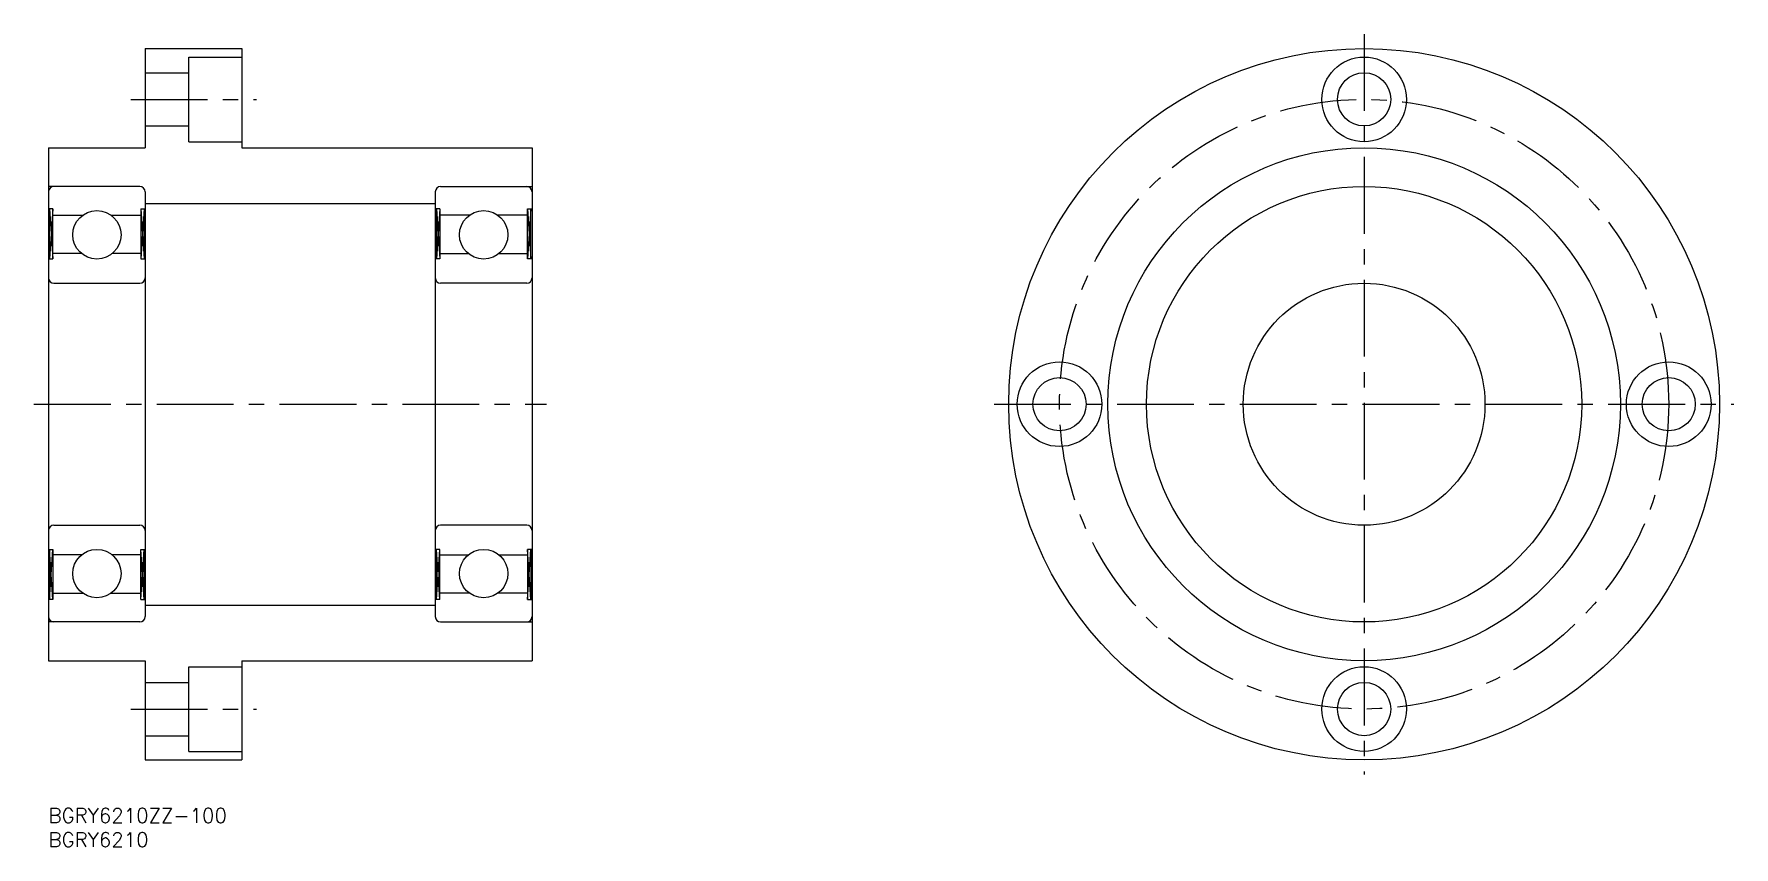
# Model space of a CAD drawing. Extents: x -3 to 349, y -8 to 160.
import ezdxf

# ---------------------------------------------------------------- set-up
doc = ezdxf.new("R2010")
doc.units = 0
doc.header["$LTSCALE"] = 0.5
doc.linetypes.add('CENTER', pattern=[50.8, 31.75, -6.35, 6.35, -6.35])
for name, color, linetype in [('MSM_CENTER', 1, 'CENTER'), ('MSM_CONTINUOUS', 7, 'CONTINUOUS'), ('MSM_NARROW', 5, 'CONTINUOUS'), ('MSM_PART_NUMBER', 7, 'CONTINUOUS')]:
    doc.layers.add(name, color=color, linetype=linetype)
doc.styles.get("Standard").update_dxf_attribs({"font": 'txt.shx', "height": 3, "bigfont": 'bigfont.shx'})

# ---------------------------------------------------------------- blocks, each defined once
blk = doc.blocks.new('*U5')
at = {"layer": 'MSM_PART_NUMBER'}
blk.add_text('BGRY6210ZZ-100', height=3, dxfattribs=at).set_placement((0, -3))
blk = doc.blocks.new('*U6')
at = {"layer": 'MSM_PART_NUMBER'}
blk.add_text('BGRY6210', height=3, dxfattribs=at).set_placement((0, -8))

msp = doc.modelspace()

# ---------------------------------------------------------------- linework, layer by layer
at = {"layer": 'MSM_CENTER'}
for p, q in [((272.1, 160), (272.1, 7)), ((17, 146.5), (43, 146.5)), ((-3, 83.5), (103, 83.5)), ((195.6, 83.5), (348.6, 83.5)), ((17, 20.5), (43, 20.5))]:
    msp.add_line(p, q, dxfattribs=at)
msp.add_circle((272.1, 83.5), 63, dxfattribs=at)
at = {"layer": 'MSM_CONTINUOUS'}
for p, q in [((20, 157), (20, 136.5)), ((20, 157), (40, 157)), ((29, 137.75), (29, 155.25)), ((29, 155.25), (40, 155.25)), ((40, 157), (40, 136.5)), ((20, 152), (29, 152)), ((20, 141), (29, 141)), ((29, 137.75), (40, 137.75)), ((0, 136.5), (20, 136.5)), ((0, 136.5), (0, 30.5)), ((40, 136.5), (100, 136.5)), ((100, 136.5), (100, 30.5)), ((18.9, 128.5), (0, 128.5)), ((20, 127.4), (20, 39.6)), ((80, 127.4), (80, 39.6)), ((81.1, 128.5), (100, 128.5)), ((0.92, 123.85), (0, 123.85)), ((0.23, 113.55), (0.23, 123.85)), ((0.92, 113.55), (0.92, 123.85)), ((19.08, 123.85), (20, 123.85)), ((19.08, 123.85), (19.08, 113.55)), ((19.77, 123.85), (19.77, 113.55)), ((20, 125), (80, 125)), ((80.92, 123.85), (80, 123.85)), ((80.23, 123.85), (80.23, 113.55)), ((80.92, 123.85), (80.92, 113.55)), ((99.08, 113.55), (99.08, 123.85)), ((99.08, 123.85), (100, 123.85)), ((99.77, 113.55), (99.77, 123.85)), ((0.92, 122.55), (7.07, 122.55)), ((12.93, 122.55), (19.08, 122.55)), ((87.07, 122.55), (80.92, 122.55)), ((99.08, 122.55), (92.93, 122.55)), ((0, 113.55), (0.92, 113.55)), ((6.81, 114.65), (0.92, 114.65)), ((19.08, 114.65), (13.19, 114.65)), ((19.08, 113.55), (20, 113.55)), ((80.92, 113.55), (80, 113.55)), ((80.92, 114.65), (86.81, 114.65)), ((93.19, 114.65), (99.08, 114.65)), ((100, 113.55), (99.08, 113.55)), ((1.1, 108.5), (18.9, 108.5)), ((98.9, 108.5), (81.1, 108.5)), ((1.1, 58.5), (18.9, 58.5)), ((98.9, 58.5), (81.1, 58.5)), ((0, 53.45), (0.92, 53.45)), ((0.23, 53.45), (0.23, 43.15)), ((0.92, 53.45), (0.92, 43.15)), ((19.08, 53.45), (20, 53.45)), ((19.08, 43.15), (19.08, 53.45)), ((19.77, 43.15), (19.77, 53.45)), ((80.92, 53.45), (80, 53.45)), ((80.23, 43.15), (80.23, 53.45)), ((80.92, 43.15), (80.92, 53.45)), ((99.08, 53.45), (99.08, 43.15)), ((100, 53.45), (99.08, 53.45)), ((99.77, 53.45), (99.77, 43.15)), ((6.81, 52.35), (0.92, 52.35)), ((19.08, 52.35), (13.19, 52.35)), ((80.92, 52.35), (86.81, 52.35)), ((93.19, 52.35), (99.08, 52.35)), ((0.92, 43.15), (0, 43.15)), ((0.92, 44.45), (7.07, 44.45)), ((12.93, 44.45), (19.08, 44.45)), ((19.08, 43.15), (20, 43.15)), ((80.92, 43.15), (80, 43.15)), ((87.07, 44.45), (80.92, 44.45)), ((99.08, 44.45), (92.93, 44.45)), ((99.08, 43.15), (100, 43.15)), ((20, 42), (80, 42)), ((18.9, 38.5), (0, 38.5)), ((81.1, 38.5), (100, 38.5)), ((0, 30.5), (20, 30.5)), ((20, 30.5), (20, 10)), ((29, 29.25), (40, 29.25)), ((29, 11.75), (29, 29.25)), ((40, 30.5), (100, 30.5)), ((40, 30.5), (40, 10)), ((20, 26), (29, 26)), ((20, 15), (29, 15)), ((29, 11.75), (40, 11.75)), ((20, 10), (40, 10))]:
    msp.add_line(p, q, dxfattribs=at)
for centre, radius in [((272.1, 83.5), 73.5), ((272.1, 146.5), 8.75), ((272.1, 146.5), 5.5), ((272.1, 83.5), 53), ((272.1, 83.5), 45), ((10, 118.5), 5), ((90, 118.5), 5), ((272.1, 83.5), 25), ((209.1, 83.5), 8.75), ((335.1, 83.5), 8.75), ((209.1, 83.5), 5.5), ((335.1, 83.5), 5.5), ((10, 48.5), 5), ((90, 48.5), 5), ((272.1, 20.5), 8.75), ((272.1, 20.5), 5.5)]:
    msp.add_circle(centre, radius, dxfattribs=at)
for centre, start, end in [((1.1, 127.4), 90, 180), ((18.9, 127.4), 0, 90), ((81.1, 127.4), 90, 180), ((98.9, 127.4), 0, 90), ((1.1, 109.6), 180, 270), ((18.9, 109.6), 270, 0), ((81.1, 109.6), 180, 270), ((98.9, 109.6), 270, 0), ((1.1, 57.4), 90, 180), ((18.9, 57.4), 0, 90), ((81.1, 57.4), 90, 180), ((98.9, 57.4), 0, 90), ((1.1, 39.6), 180, 270), ((18.9, 39.6), 270, 0), ((81.1, 39.6), 180, 270), ((98.9, 39.6), 270, 0)]:
    msp.add_arc(centre, 1.1, start, end, dxfattribs=at)
at = {"layer": 'MSM_NARROW'}
for p, q in [((0.23, 123.85), (0.92, 113.55)), ((0.92, 123.85), (0.23, 113.55)), ((19.08, 123.85), (19.77, 113.55)), ((19.77, 123.85), (19.08, 113.55)), ((80.92, 123.85), (80.23, 113.55)), ((80.23, 123.85), (80.92, 113.55)), ((99.77, 123.85), (99.08, 113.55)), ((99.08, 123.85), (99.77, 113.55)), ((0.23, 43.15), (0.92, 53.45)), ((0.92, 43.15), (0.23, 53.45)), ((19.08, 43.15), (19.77, 53.45)), ((19.77, 43.15), (19.08, 53.45)), ((80.92, 43.15), (80.23, 53.45)), ((80.23, 43.15), (80.92, 53.45)), ((99.77, 43.15), (99.08, 53.45)), ((99.08, 43.15), (99.77, 53.45))]:
    msp.add_line(p, q, dxfattribs=at)

# ---------------------------------------------------------------- block references
at = {"layer": 'MSM_CONTINUOUS'}
for name in ['*U5', '*U6']:
    msp.add_blockref(name, (0, 0), dxfattribs=at)

doc.saveas('drawing.dxf')
